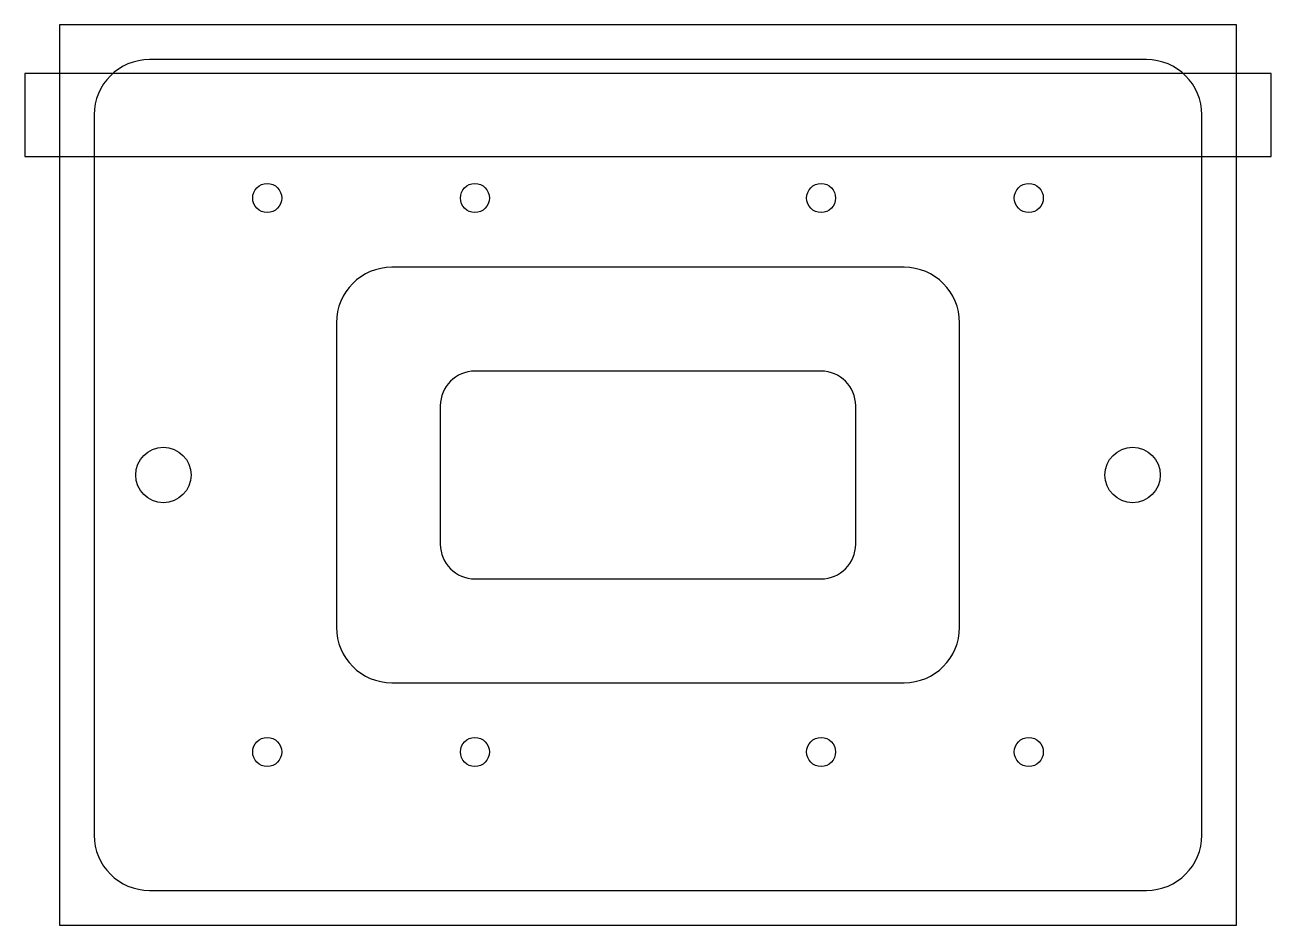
# Model space of a CAD drawing. Header units: millimetres. Extents: x -90 to 90, y -65 to 65.
import ezdxf

# ---------------------------------------------------------------- set-up
doc = ezdxf.new("R2010")
doc.units = ezdxf.units.MM
for name, color, linetype in [('A_OUTSIDE_THROUGH_Z-20', 2, 'CONTINUOUS'), ('B_STEPPED_POCKET_Z-6', 3, 'CONTINUOUS'), ('BLANK', 1, 'CONTINUOUS'), ('C_CABLE_PASS_THROUGH_Z-20', 4, 'CONTINUOUS'), ('D_RAIL_REFERENCE_GROOVE_Z-4', 5, 'CONTINUOUS'), ('E_GUIDE_BLOCK_HOLES_M5_Z-20', 6, 'CONTINUOUS'), ('F_DOWELS_Z-20', 1, 'CONTINUOUS')]:
    doc.layers.add(name, color=color, linetype=linetype)

msp = doc.modelspace()

# ---------------------------------------------------------------- linework, layer by layer
at = {"layer": 'A_OUTSIDE_THROUGH_Z-20'}
for p, q in [((72, 60), (-72, 60)), ((-80, 52), (-80, -52)), ((80, -52), (80, 52)), ((-72, -60), (72, -60))]:
    msp.add_line(p, q, dxfattribs=at)
for centre, start, end in [((-72, 52), 90, 180), ((72, 52), 0, 90), ((-72, -52), 180, 270), ((72, -52), 270, 0)]:
    msp.add_arc(centre, 8, start, end, dxfattribs=at)
at = {"layer": 'B_STEPPED_POCKET_Z-6'}
for p, q in [((37, 30), (-37, 30)), ((-45, 22), (-45, -22)), ((45, -22), (45, 22)), ((-37, -30), (37, -30))]:
    msp.add_line(p, q, dxfattribs=at)
for centre, start, end in [((-37, 22), 90, 180), ((37, 22), 0, 90), ((-37, -22), 180, 270), ((37, -22), 270, 0)]:
    msp.add_arc(centre, 8, start, end, dxfattribs=at)
at = {"layer": 'BLANK'}
for p, q in [((85, 65), (-85, 65)), ((-85, 65), (-85, -65)), ((85, -65), (85, 65)), ((-85, -65), (85, -65))]:
    msp.add_line(p, q, dxfattribs=at)
at = {"layer": 'C_CABLE_PASS_THROUGH_Z-20'}
for p, q in [((25, 15), (-25, 15)), ((-30, 10), (-30, -10)), ((30, -10), (30, 10)), ((-25, -15), (25, -15))]:
    msp.add_line(p, q, dxfattribs=at)
for centre, start, end in [((-25, 10), 90, 180), ((25, 10), 0, 90), ((-25, -10), 180, 270), ((25, -10), 270, 0)]:
    msp.add_arc(centre, 5, start, end, dxfattribs=at)
at = {"layer": 'D_RAIL_REFERENCE_GROOVE_Z-4'}
for p, q in [((90, 58), (-90, 58)), ((-90, 58), (-90, 46)), ((90, 46), (90, 58)), ((-90, 46), (90, 46))]:
    msp.add_line(p, q, dxfattribs=at)
at = {"layer": 'E_GUIDE_BLOCK_HOLES_M5_Z-20'}
for centre in [(-55, 40), (-25, 40), (25, 40), (55, 40), (-55, -40), (-25, -40), (25, -40), (55, -40)]:
    msp.add_circle(centre, 2.1, dxfattribs=at)
at = {"layer": 'F_DOWELS_Z-20'}
for centre in [(-70, 0), (70, 0)]:
    msp.add_circle(centre, 4, dxfattribs=at)

doc.saveas('drawing.dxf')
